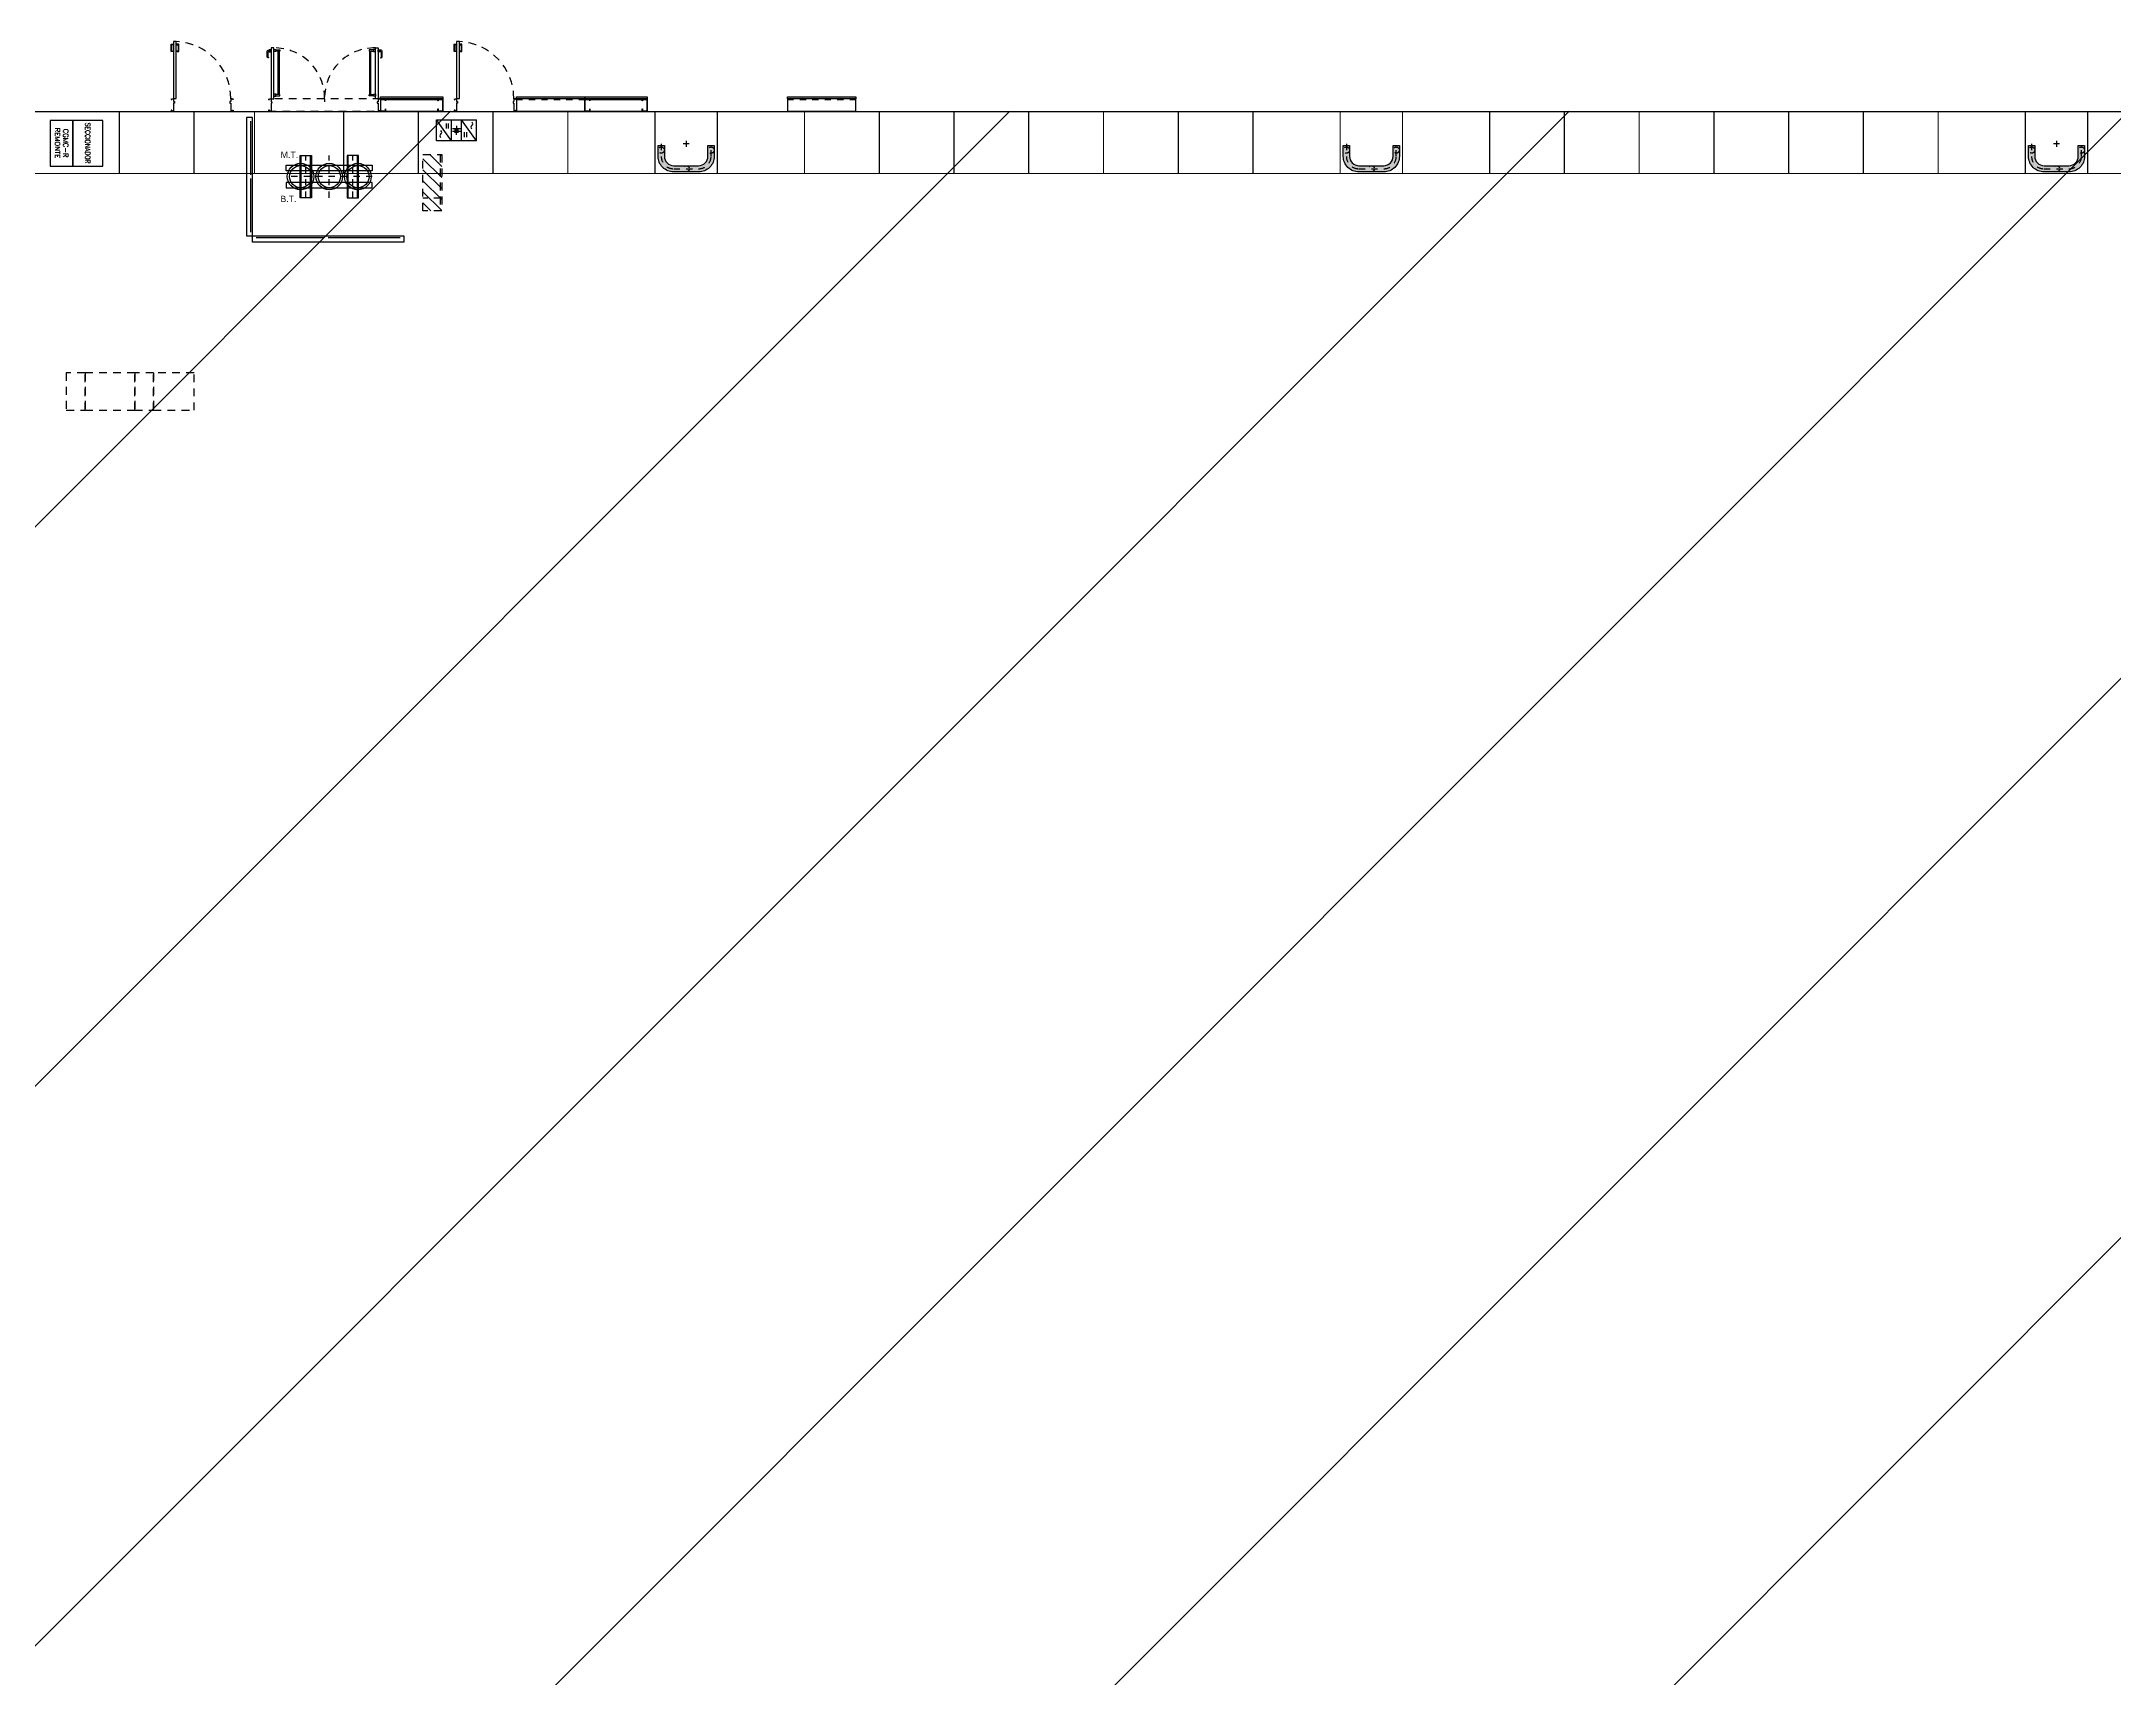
# Model space of a CAD drawing. Header units: millimetres. Extents: x 64 to 660, y 33 to 427.
# Drawn here: x 282.16 to 315.44, y 386.65 to 412.92 of the extents above; entities that cross this region are included whole.
import ezdxf

# ---------------------------------------------------------------- set-up
doc = ezdxf.new("R2010")
doc.units = ezdxf.units.MM
for name, pattern in [('CONTIN', [0]), ('DASHDOT', [1, 0.5, -0.25, 0, -0.25]), ('HIDDEN', [0.375, 0.25, -0.125]), ('HIDDEN2', [0.1875, 0.125, -0.0625])]:
    doc.linetypes.add(name, pattern=pattern)
for name, color, linetype in [('0-IE-CELDAS MT', 3, 'Continuous'), ('0-IE-INSTALACIONES EXISTENTES A READECUAR', 1, 'HIDDEN2'), ('0-IE-TRAFO', 251, 'Continuous'), ('0-IE-UPS', 1, 'Continuous'), ('A-CARP-01', 252, 'Continuous'), ('A-CARP-DEFENSAS', 37, 'Continuous'), ('A-PAV-JUNTA-CONTRACCION-02', 251, 'CONTIN'), ('A-PAV-JUNTA-DILATACION', 251, 'Continuous'), ('A-PAV-JUNTA-EXPANSION', 251, 'Continuous')]:
    doc.layers.add(name, color=color, linetype=linetype)
doc.layers.add('H-1', color=7, linetype='Continuous', lineweight=18, true_color=0xffffff)
doc.styles.add('ARIAL', font='arial.ttf')
doc.styles.add('ROMANS', font='ROMANS.shx')

# ---------------------------------------------------------------- blocks, each defined once
blk = doc.blocks.new('R-CGMC-R (REMONTE)')
blk.add_lwpolyline([(0, 0.365), (-0.735, 0.365), (-0.735, 0), (0, 0)], close=True)
at = {"insert": (-0.372771, 0.291578), "char_height": 0.08, "width": 0.58659, "attachment_point": 2, "style": 'ROMANS'}
blk.add_mtext('CGMC-R\\PREMONTE', dxfattribs=at)
blk = doc.blocks.new('R-SECCIONADOR')
blk.add_lwpolyline([(0.735, 0.48), (0, 0.48), (0, 0), (0.735, 0)], close=True)
at = {"insert": (0.362229, 0.279803), "char_height": 0.08, "width": 0.58659, "attachment_point": 2, "style": 'ROMANS'}
blk.add_mtext('{\\W0.8;SECCIONADOR}', dxfattribs=at)
blk = doc.blocks.new('*U13')
at = {"true_color": 0xf3e03b}
h = blk.add_hatch(color=53, dxfattribs=at)
h.dxf.hatch_style = 1
edge = h.paths.add_edge_path()
edge.add_line((-0.35, -0.025), (-0.35, -0.2))
edge.add_arc((-0.2, -0.2), 0.15, 180, 270)
edge.add_line((-0.2, -0.35), (0.2, -0.35))
edge.add_arc((0.2, -0.2), 0.15, 270, 360)
edge.add_line((0.35, -0.2), (0.35, -0.025))
edge.add_line((0.35, -0.025), (0.45, -0.025))
edge.add_line((0.45, -0.025), (0.45, -0.2))
edge.add_arc((0.2, -0.2), 0.25, -90, 0, ccw=False)
edge.add_line((0.2, -0.45), (-0.2, -0.45))
edge.add_arc((-0.2, -0.2), 0.25, 180, 270, ccw=False)
edge.add_line((-0.45, -0.2), (-0.45, -0.025))
edge.add_line((-0.45, -0.025), (-0.35, -0.025))
at = {"color": 253, "linetype": 'DASHDOT', "ltscale": 0.2}
for p, q in [((0.05, 0), (-0.05, 0)), ((0, 0.05), (0, -0.05))]:
    blk.add_line(p, q, dxfattribs=at)
blk.add_lwpolyline([(-0.4, 0), (-0.4, -0.2, 0.414214), (-0.2, -0.4), (0.2, -0.4, 0.414214), (0.4, -0.2), (0.4, 0)], format="xyb", dxfattribs=at)
blk.add_lwpolyline([(-0.35, -0.025), (-0.35, -0.2, 0.414214), (-0.2, -0.35), (0.2, -0.35, 0.414214), (0.35, -0.2), (0.35, -0.025), (0.45, -0.025), (0.45, -0.2, -0.414214), (0.2, -0.45), (-0.2, -0.45, -0.414214), (-0.45, -0.2), (-0.45, -0.025)], format="xyb", close=True)
at = {"color": 251, "linetype": 'HIDDEN', "ltscale": 0.1}
for centre in [(-0.4, -0.1), (0.4, -0.1), (0, -0.4)]:
    blk.add_circle(centre, 0.05, dxfattribs=at)
blk = doc.blocks.new('R-Trafo.Al.250kVA-1')
at = {"color": 0}
for p, q in [((-0.452541, -0.34), (-0.452541, 0.34)), ((-0.301557, -0.34), (-0.301557, 0.34)), ((0.301557, -0.34), (0.301557, 0.34)), ((0.452541, -0.34), (0.452541, 0.34))]:
    blk.add_line(p, q, dxfattribs=at)
at = {"color": 253, "linetype": 'DASHDOT', "ltscale": 0.2}
for p, q in [((-0.377049, -0.34), (-0.377049, 0.34)), ((0, -0.34), (0, 0.34)), ((0.377049, -0.34), (0.377049, 0.34)), ((0.69, 0), (-0.69, 0))]:
    blk.add_line(p, q, dxfattribs=at)
at = {"color": 0}
for points in [[(-0.467541, 0.34), (-0.286557, 0.34), (-0.286557, -0.34), (-0.467541, -0.34)], [(0.467541, 0.34), (0.286557, 0.34), (0.286557, -0.34), (0.467541, -0.34)], [(-0.69, 0.092196), (-0.69, 0.182688), (0.69, 0.182688), (0.69, 0.092196)], [(-0.69, -0.092196), (-0.69, -0.182688), (0.69, -0.182688), (0.69, -0.092196)]]:
    blk.add_lwpolyline(points, close=True, dxfattribs=at)
for centre, radius in [((-0.46, 0), 0.21341), ((-0.46, 0), 0.17841), ((0, 0), 0.21341), ((0, 0), 0.17841), ((0.46, 0), 0.21341), ((0.46, 0), 0.17841)]:
    blk.add_circle(centre, radius, dxfattribs=at)
blk = doc.blocks.new('*U97')
at = {"color": 251, "linetype": 'HIDDEN', "ltscale": 0.5}
for p, q in [((0, 0.2), (-1.8, 0.2)), ((-1.8, 0), (0, 0))]:
    blk.add_line(p, q, dxfattribs=at)
at = {"color": 254}
blk.add_line((-0.9, 0), (-0.9, 0.05), dxfattribs=at)
at = {"linetype": 'ByBlock'}
for points in [[(-1.8, 0), (-1.8, 0.015), (-1.785, 0.015), (-1.785, 0), (-1.76, 0), (-1.76, 0.05), (-1.745, 0.05), (-1.745, 0.07), (-1.76, 0.07), (-1.76, 0.2), (-1.785, 0.2), (-1.785, 0.185), (-1.8, 0.185), (-1.8, 0.2)], [(0, 0), (0, 0.015), (-0.015, 0.015), (-0.015, 0), (-0.04, 0), (-0.04, 0.05), (-0.055, 0.05), (-0.055, 0.07), (-0.04, 0.07), (-0.04, 0.2), (-0.015, 0.2), (-0.015, 0.185), (0, 0.185), (0, 0.2)]]:
    blk.add_lwpolyline(points, dxfattribs=at)
for points in [[(-1.715, 0), (-1.715, -0.815), (-1.76, -0.815), (-1.76, 0)], [(-0.085, 0), (-0.085, -0.815), (-0.04, -0.815), (-0.04, 0)]]:
    blk.add_lwpolyline(points, close=True, dxfattribs=at)
at = {"color": 251, "linetype": 'HIDDEN', "ltscale": 0.5}
for centre, start, end in [((-1.703158, -0.011856), 269.089931, 0.84572), ((-0.096842, -0.011856), 179.15428, 270.910069)]:
    blk.add_arc(centre, 0.803246, start, end, dxfattribs=at)
at = {"layer": 'A-CARP-01', "ltscale": 0.02}
for p, q in [((-1.645139, -0.064999, 0.000093), (-1.645139, -0.763972, -0.001847)), ((-1.623878, -0.064999, 0.000093), (-1.623878, -0.763972, -0.001847)), ((-0.176122, -0.064999, 0.000093), (-0.176122, -0.763972, -0.001847)), ((-0.154861, -0.064999, 0.000093), (-0.154861, -0.763972, -0.001847))]:
    blk.add_line(p, q, dxfattribs=at)
for points in [[(-1.683, -0.040986), (-1.683, -0.069986, -0.414214), (-1.6845, -0.071486), (-1.6845, -0.071486), (-1.715, -0.071486), (-1.715, -0.039486), (-1.6845, -0.039486, -0.414214)], [(-0.117, -0.040986), (-0.117, -0.069986, 0.414214), (-0.1155, -0.071486), (-0.1155, -0.071486), (-0.085, -0.071486), (-0.085, -0.039486), (-0.1155, -0.039486, 0.414214)], [(-1.683, -0.787986), (-1.683, -0.758986, 0.414214), (-1.6845, -0.757486), (-1.6845, -0.757486), (-1.715, -0.757486), (-1.715, -0.789486), (-1.6845, -0.789486, 0.414214)], [(-0.117, -0.787986), (-0.117, -0.758986, -0.414214), (-0.1155, -0.757486), (-0.1155, -0.757486), (-0.085, -0.757486), (-0.085, -0.789486), (-0.1155, -0.789486, -0.414214)]]:
    blk.add_lwpolyline(points, format="xyb", close=True, dxfattribs=at)
for points in [[(-1.683, -0.045972), (-1.6195, -0.045972, -0.414214), (-1.618, -0.047472), (-1.618, -0.063499, -0.414214), (-1.6195, -0.064999), (-1.683, -0.064999)], [(-0.117, -0.045972), (-0.1805, -0.045972, 0.414214), (-0.182, -0.047472), (-0.182, -0.063499, 0.414214), (-0.1805, -0.064999), (-0.117, -0.064999)], [(-1.683, -0.782999), (-1.6195, -0.782999, 0.414214), (-1.618, -0.781499), (-1.618, -0.765472, 0.414214), (-1.6195, -0.763972), (-1.683, -0.763972)], [(-0.117, -0.782999), (-0.1805, -0.782999, -0.414214), (-0.182, -0.781499), (-0.182, -0.765472, -0.414214), (-0.1805, -0.763972), (-0.117, -0.763972)]]:
    blk.add_lwpolyline(points, format="xyb", dxfattribs=at)
at = {"layer": 'A-CARP-01', "color": 1, "elevation": -0.000002}
for points in [[(-1.804603, -0.664632, 1), (-1.807589, -0.653121, 0.341699), (-1.822433, -0.672306), (-1.822433, -0.761897, 0.349248), (-1.807069, -0.781209), (-1.792207, -0.784639), (-1.792207, -0.754333), (-1.797146, -0.755009, -0.430392), (-1.810541, -0.741247), (-1.810541, -0.672306, -0.341699)], [(0.004603, -0.664632, -1), (0.007589, -0.653121, -0.341699), (0.022433, -0.672306), (0.022433, -0.761897, -0.349248), (0.007069, -0.781209), (-0.007793, -0.784639), (-0.007793, -0.754333), (-0.002854, -0.755009, 0.430392), (0.010541, -0.741247), (0.010541, -0.672306, 0.341699)], [(-1.791216, -0.754197), (-1.780154, -0.752684, -0.033997), (-1.779483, -0.752638), (-1.76, -0.752638), (-1.76, -0.786332), (-1.779483, -0.786332, -0.033997), (-1.780154, -0.786287), (-1.791216, -0.784773)], [(-1.791216, -0.754198), (-1.780154, -0.752685, -0.033997), (-1.779483, -0.752639), (-1.76, -0.752639), (-1.76, -0.786333), (-1.779483, -0.786333, -0.033997), (-1.780154, -0.786287), (-1.791216, -0.784774)], [(-0.008784, -0.754198), (-0.019846, -0.752685, 0.033997), (-0.020517, -0.752639), (-0.04, -0.752639), (-0.04, -0.786333), (-0.020517, -0.786333, 0.033997), (-0.019846, -0.786287), (-0.008784, -0.784774)]]:
    blk.add_lwpolyline(points, format="xyb", close=True, dxfattribs=at)
for points in [[(-1.774865, -0.786332, -0.414214), (-1.77982, -0.781377), (-1.77982, -0.757593, -0.414214), (-1.774865, -0.752638)], [(-1.774865, -0.786333, -0.414214), (-1.77982, -0.781378), (-1.77982, -0.757594, -0.414214), (-1.774865, -0.752639)], [(-0.025135, -0.786333, 0.414214), (-0.02018, -0.781378), (-0.02018, -0.757594, 0.414214), (-0.025135, -0.752639)]]:
    blk.add_lwpolyline(points, format="xyb", dxfattribs=at)
blk = doc.blocks.new('NAVE-MURO-TRAMO-110-TRASLUCIDO-01-PL')
h = blk.add_hatch(color=252)
h.dxf.hatch_style = 1
h.paths.add_polyline_path([(1.1, 0.03), (1.1, 0), (0, 0), (0, 0.03)])
blk.add_lwpolyline([(1.1, 0.03), (1.1, 0), (0, 0), (0, 0.03)], close=True)
blk.add_lwpolyline([(0, 0), (0, -0.2), (1.1, -0.2), (1.1, 0)])
at = {"linetype": 'HIDDEN', "ltscale": 0.25}
blk.add_lwpolyline([(0, -0.015), (1.1, -0.015)], dxfattribs=at)
blk = doc.blocks.new('NAVE-MURO-TRAMO-01-PL')
blk.add_hatch(color=252).paths.add_polyline_path([(0, 0.03), (0, 0), (1, 0), (1, 0.03)])
h = blk.add_hatch(color=252)
edge = h.paths.add_edge_path()
edge.add_line((0.0736, -0.1975), (0.0064, -0.1975))
edge.add_arc((0.0064, -0.1936), 0.0039, 180, 270, ccw=False)
edge.add_line((0.0025, -0.1936), (0.0025, -0.0064))
edge.add_arc((0.0064, -0.0064), 0.0039, 90, 180, ccw=False)
edge.add_line((0.0064, -0.0025), (0.0736, -0.0025))
edge.add_arc((0.0736, -0.0064), 0.0039, 0, 90, ccw=False)
edge.add_line((0.0775, -0.0064), (0.0775, -0.035))
edge.add_line((0.0775, -0.035), (0.08, -0.035))
edge.add_line((0.08, -0.035), (0.08, -0.0064))
edge.add_arc((0.0736, -0.0064), 0.0064, 360, 450)
edge.add_line((0.0736, 0), (0.0064, 0))
edge.add_arc((0.0064, -0.0064), 0.0064, 90, 180)
edge.add_line((0, -0.0064), (0, -0.1936))
edge.add_arc((0.0064, -0.1936), 0.0064, 180, 270)
edge.add_line((0.0064, -0.2), (0.0736, -0.2))
edge.add_arc((0.0736, -0.1936), 0.0064, 270, 360)
edge.add_line((0.08, -0.1936), (0.08, -0.165))
edge.add_line((0.08, -0.165), (0.0775, -0.165))
edge.add_line((0.0775, -0.165), (0.0775, -0.1936))
edge.add_arc((0.0736, -0.1936), 0.0039, -90, 0, ccw=False)
h = blk.add_hatch(color=252)
edge = h.paths.add_edge_path()
edge.add_line((0.9264, -0.1975), (0.9936, -0.1975))
edge.add_arc((0.9936, -0.1936), 0.0039, 270, 360)
edge.add_line((0.9975, -0.1936), (0.9975, -0.0064))
edge.add_arc((0.9936, -0.0064), 0.0039, 360, 450)
edge.add_line((0.9936, -0.0025), (0.9264, -0.0025))
edge.add_arc((0.9264, -0.0064), 0.0039, 90, 180)
edge.add_line((0.9225, -0.0064), (0.9225, -0.035))
edge.add_line((0.9225, -0.035), (0.92, -0.035))
edge.add_line((0.92, -0.035), (0.92, -0.0064))
edge.add_arc((0.9264, -0.0064), 0.0064, 90, 180, ccw=False)
edge.add_line((0.9264, 0), (0.9936, 0))
edge.add_arc((0.9936, -0.0064), 0.0064, 0, 90, ccw=False)
edge.add_line((1, -0.0064), (1, -0.1936))
edge.add_arc((0.9936, -0.1936), 0.0064, -90, 0, ccw=False)
edge.add_line((0.9936, -0.2), (0.9264, -0.2))
edge.add_arc((0.9264, -0.1936), 0.0064, 180, 270, ccw=False)
edge.add_line((0.92, -0.1936), (0.92, -0.165))
edge.add_line((0.92, -0.165), (0.9225, -0.165))
edge.add_line((0.9225, -0.165), (0.9225, -0.1936))
edge.add_arc((0.9264, -0.1936), 0.0039, 180, 270)
for points in [[(0, 0.03), (1, 0.03)], [(1, 0.03), (1, 0), (0, 0), (0, 0.03)], [(0, 0), (0, -0.2), (1, -0.2), (1, 0)], [(0, -0.015), (1, -0.015)]]:
    blk.add_lwpolyline(points)
for points in [[(0.0736, -0.1975), (0.0064, -0.1975, -0.414214), (0.0025, -0.1936), (0.0025, -0.0064, -0.414214), (0.0064, -0.0025), (0.0736, -0.0025, -0.414214), (0.0775, -0.0064), (0.0775, -0.035), (0.08, -0.035), (0.08, -0.0064, 0.414214), (0.0736, 0), (0.0064, 0, 0.414214), (0, -0.0064), (0, -0.1936, 0.414214), (0.0064, -0.2), (0.0736, -0.2, 0.414214), (0.08, -0.1936), (0.08, -0.165), (0.0775, -0.165), (0.0775, -0.1936, -0.414214)], [(0.9264, -0.1975), (0.9936, -0.1975, 0.414214), (0.9975, -0.1936), (0.9975, -0.0064, 0.414214), (0.9936, -0.0025), (0.9264, -0.0025, 0.414214), (0.9225, -0.0064), (0.9225, -0.035), (0.92, -0.035), (0.92, -0.0064, -0.414214), (0.9264, 0), (0.9936, 0, -0.414214), (1, -0.0064), (1, -0.1936, -0.414214), (0.9936, -0.2), (0.9264, -0.2, -0.414214), (0.92, -0.1936), (0.92, -0.165), (0.9225, -0.165), (0.9225, -0.1936, 0.414214)]]:
    blk.add_lwpolyline(points, format="xyb", close=True)
blk = doc.blocks.new('0-EE02-TGBT.Lo.3')
for points in [[(0, 2.05), (0, 1.4), (0.6, 1.4), (0.6, 2.05)], [(0, 1.4), (0, 1.1), (0.6, 1.1), (0.6, 1.4)], [(0, 1.1), (0, 0.3), (0.6, 0.3), (0.6, 1.1)], [(0, 0.3), (0, 0), (0.6, 0), (0.6, 0.3)]]:
    blk.add_lwpolyline(points, close=True)
blk = doc.blocks.new('PL-EE01-PR-BaseC9-r0$0$R-TS-SET')
h = blk.add_hatch()
h.set_pattern_fill('ANSI31', color=256)
h.set_pattern_definition([(45, (0, 0), (-0.088388, 0.088388), [])])
h.paths.add_polyline_path([(0.7, 0), (0.9, 0), (0.9, 0.273), (0.7, 0.273)])
h.paths.add_polyline_path([(0, 0.273), (0, 0), (0.7, 0), (0.7, 0.273)])
h.paths.add_polyline_path([(0.7, 0.3), (0.7, 0.273), (0.9, 0.273), (0.9, 0.3)])
h.paths.add_polyline_path([(0, 0.3), (0, 0.273), (0.7, 0.273), (0.7, 0.3)])
for p, q in [((0, 0), (0, 0.3)), ((0, 0.3), (0.9, 0.3)), ((0, 0.273), (0.9, 0.273)), ((0.9, 0), (0, 0)), ((0.7, 0.3), (0.7, 0)), ((0.9, 0.3), (0.9, 0))]:
    blk.add_line(p, q)
blk = doc.blocks.new('R-UPS-CON BATERIA')
for p, q in [((0, 0), (0, 0.449382)), ((0, 0.449382), (0.321093, 0.449382)), ((0.321093, 0), (0, 0.449382)), ((0.321093, 0), (0, 0.449382)), ((0.321093, 0.449382), (0.53447, 0.449382)), ((0.321093, 0), (0.321093, 0.449382)), ((0.53447, 0.449382), (0.855563, 0.449382)), ((0.53447, 0), (0.53447, 0.449382)), ((0.855563, 0), (0.53447, 0.449382)), ((0.855563, 0), (0.53447, 0.449382)), ((0.855563, 0), (0.855563, 0.449382)), ((0.321093, 0), (0, 0)), ((0.208391, 0.260173), (0.208391, 0.369587)), ((0.208391, 0.260173), (0.208391, 0.369587)), ((0.257176, 0.260173), (0.257176, 0.369587)), ((0.257176, 0.260173), (0.257176, 0.369587)), ((0.53447, 0), (0.321093, 0)), ((0.339154, 0.260601), (0.513325, 0.260601)), ((0.339154, 0.207631), (0.513325, 0.207631)), ((0.38539, 0.234308), (0.46709, 0.234308)), ((0.38539, 0.181823), (0.46709, 0.181823)), ((0.42624, 0.317315), (0.42624, 0.260601)), ((0.42624, 0.125109), (0.42624, 0.181823)), ((0.855563, 0), (0.53447, 0)), ((0.597612, 0.075674), (0.597612, 0.185088)), ((0.597612, 0.075674), (0.597612, 0.185088)), ((0.646396, 0.075674), (0.646396, 0.185088)), ((0.646396, 0.075674), (0.646396, 0.185088))]:
    blk.add_line(p, q)
for centre, radius, start, end in [((0.114435, 0.10827), 0.041942, 120.487478, 239.512522), ((0.114435, 0.10827), 0.041942, 120.487478, 239.512522), ((0.071837, 0.180556), 0.041962, 300.533269, 59.466731), ((0.071837, 0.180556), 0.041962, 300.533269, 59.466731), ((0.776158, 0.290593), 0.041942, 120.487478, 239.512522), ((0.776158, 0.290593), 0.041942, 120.487478, 239.512522), ((0.73356, 0.362879), 0.041962, 300.533269, 59.466731), ((0.73356, 0.362879), 0.041962, 300.533269, 59.466731)]:
    blk.add_arc(centre, radius, start, end)
blk = doc.blocks.new('A$C6EB01B6C')
at = {"layer": '0-IE-INSTALACIONES EXISTENTES A READECUAR', "rotation": 270}
for name, p in [('PL-EE01-PR-BaseC9-r0$0$R-TS-SET', (0.03, 4.103009)), ('0-EE02-TGBT.Lo.3', (-5.69616, 0.6))]:
    blk.add_blockref(name, p, dxfattribs=at)
at = {"layer": '0-IE-UPS', "xscale": 0.75, "yscale": 0.75, "zscale": 0.75}
blk.add_blockref('R-UPS-CON BATERIA', (0.248451, 4.325026), dxfattribs=at)
blk = doc.blocks.new('*U107')
at = {"color": 1, "elevation": -0.000002}
for points in [[(0.04, 0.863049), (0.011, 0.863049, 0.414214), (0.01, 0.862049), (0.01, 0.766197, 0.414214), (0.011, 0.765197), (0.024375, 0.765197, -1), (0.024375, 0.755197), (0.005, 0.755197, -0.414214), (0, 0.760197), (0, 0.868049, -0.414214), (0.005, 0.873049), (0.04, 0.873049)], [(0.085, 0.863049), (0.114, 0.863049, -0.414214), (0.115, 0.862049), (0.115, 0.766197, -0.414214), (0.114, 0.765197), (0.100625, 0.765197, 1), (0.100625, 0.755197), (0.12, 0.755197, 0.414214), (0.125, 0.760197), (0.125, 0.868049, 0.414214), (0.12, 0.873049), (0.085, 0.873049)]]:
    blk.add_lwpolyline(points, format="xyb", close=True, dxfattribs=at)
at = {"linetype": 'ByBlock'}
blk.add_lwpolyline([(0.085, 0.002), (0.085, 0.918049), (0.04, 0.918049), (0.04, 0.002)], close=True, dxfattribs=at)
for points in [[(0, 0), (0, -0.015), (0.015, -0.015), (0.015, 0), (0.04, 0), (0.04, -0.047), (0.055, -0.047), (0.055, -0.072), (0.04, -0.072), (0.04, -0.2), (0.015, -0.2), (0.015, -0.185), (0, -0.185), (0, -0.2)], [(1, 0), (1, -0.015), (0.985, -0.015), (0.985, 0), (0.96, 0), (0.96, -0.047), (0.945, -0.047), (0.945, -0.072), (0.96, -0.072), (0.96, -0.2), (0.985, -0.2), (0.985, -0.185), (1, -0.185), (1, -0.2)]]:
    blk.add_lwpolyline(points, dxfattribs=at)
at = {"color": 1}
for centre, start, end in [((0.058974, 0.868049, -0.000002), 141.671212, 168.069536), ((0.058974, 0.868049, -0.000002), 191.930464, 218.328788), ((0.066026, 0.868049, -0.000002), 11.930464, 38.328788), ((0.066026, 0.868049, -0.000002), 321.671212, 348.069536)]:
    blk.add_arc(centre, 0.024187, start, end, dxfattribs=at)
at = {"color": 251, "linetype": 'HIDDEN', "ltscale": 0.5}
blk.add_arc((0.041537, 0.000615), 0.918464, 359.961665, 87.287641, dxfattribs=at)
blk = doc.blocks.new('*U109')
at = {"color": 1, "elevation": -0.000002}
for points in [[(0.04, 0.863049), (0.011, 0.863049, 0.414214), (0.01, 0.862049), (0.01, 0.766197, 0.414214), (0.011, 0.765197), (0.024375, 0.765197, -1), (0.024375, 0.755197), (0.005, 0.755197, -0.414214), (0, 0.760197), (0, 0.868049, -0.414214), (0.005, 0.873049), (0.04, 0.873049)], [(0.085, 0.863049), (0.114, 0.863049, -0.414214), (0.115, 0.862049), (0.115, 0.766197, -0.414214), (0.114, 0.765197), (0.100625, 0.765197, 1), (0.100625, 0.755197), (0.12, 0.755197, 0.414214), (0.125, 0.760197), (0.125, 0.868049, 0.414214), (0.12, 0.873049), (0.085, 0.873049)]]:
    blk.add_lwpolyline(points, format="xyb", close=True, dxfattribs=at)
at = {"linetype": 'ByBlock'}
blk.add_lwpolyline([(0.085, 0.002), (0.085, 0.918049), (0.04, 0.918049), (0.04, 0.002)], close=True, dxfattribs=at)
for points in [[(0, 0), (0, -0.015), (0.015, -0.015), (0.015, 0), (0.04, 0), (0.04, -0.047), (0.055, -0.047), (0.055, -0.072), (0.04, -0.072), (0.04, -0.2), (0.015, -0.2), (0.015, -0.185), (0, -0.185), (0, -0.2)], [(1, 0), (1, -0.015), (0.985, -0.015), (0.985, 0), (0.96, 0), (0.96, -0.047), (0.945, -0.047), (0.945, -0.072), (0.96, -0.072), (0.96, -0.2), (0.985, -0.2), (0.985, -0.185), (1, -0.185), (1, -0.2)]]:
    blk.add_lwpolyline(points, dxfattribs=at)
at = {"color": 1}
for centre, start, end in [((0.058974, 0.868049, -0.000002), 141.671212, 168.069536), ((0.058974, 0.868049, -0.000002), 191.930464, 218.328788), ((0.066026, 0.868049, -0.000002), 11.930464, 38.328788), ((0.066026, 0.868049, -0.000002), 321.671212, 348.069536)]:
    blk.add_arc(centre, 0.024187, start, end, dxfattribs=at)
at = {"color": 251, "linetype": 'HIDDEN', "ltscale": 0.5}
blk.add_arc((0.041537, 0.000615), 0.918464, 359.961665, 87.287641, dxfattribs=at)

msp = doc.modelspace()

# ---------------------------------------------------------------- hatches: boundary and pattern name
at = {"true_color": 0xf3e03b}
h = msp.add_hatch(color=53, dxfattribs=at)
h.dxf.hatch_style = 1
edge = h.paths.add_edge_path()
edge.add_line((303.163, 411.251), (303.163, 411.076))
edge.add_arc((303.313, 411.076), 0.15, 180, 270)
edge.add_line((303.313, 410.926), (303.713, 410.926))
edge.add_arc((303.713, 411.076), 0.15, 270, 360)
edge.add_line((303.863, 411.076), (303.863, 411.251))
edge.add_line((303.863, 411.251), (303.963, 411.251))
edge.add_line((303.963, 411.251), (303.963, 411.076))
edge.add_arc((303.713, 411.076), 0.25, -90, 0, ccw=False)
edge.add_line((303.713, 410.826), (303.313, 410.826))
edge.add_arc((303.313, 411.076), 0.25, 180, 270, ccw=False)
edge.add_line((303.063, 411.076), (303.063, 411.251))
edge.add_line((303.063, 411.251), (303.163, 411.251))
at = {"layer": 'H-1'}
h = msp.add_hatch(dxfattribs=at)
h.set_pattern_fill('ANSI31', color=253, scale=2)
h.set_pattern_definition([(45, (-4639.8004, -1418.538), (-4.490128, 4.490128), [])])
h.paths.add_polyline_path([(248.025, 411.801), (193.113, 411.801), (193.113, 282.207), (248.025, 282.207)])
h.paths.add_polyline_path([(313.397, 411.801), (248.025, 411.801), (248.025, 282.207), (313.397, 282.207)])
h.paths.add_polyline_path([(391.92, 411.801), (313.397, 411.801), (313.397, 282.207), (391.92, 282.207)])

# ---------------------------------------------------------------- linework, layer by layer
msp.add_lwpolyline([(303.163, 411.251), (303.163, 411.076, 0.414214), (303.313, 410.926), (303.713, 410.926, 0.414214), (303.863, 411.076), (303.863, 411.251), (303.963, 411.251), (303.963, 411.076, -0.414214), (303.713, 410.826), (303.313, 410.826, -0.414214), (303.063, 411.076), (303.063, 411.251)], format="xyb", close=True)
at = {"color": 253, "linetype": 'DASHDOT', "ltscale": 0.2}
msp.add_lwpolyline([(303.113, 411.276), (303.113, 411.076, 0.414214), (303.313, 410.876), (303.713, 410.876, 0.414214), (303.913, 411.076), (303.913, 411.276)], format="xyb", dxfattribs=at)
at = {"linetype": 'DASHDOT', "ltscale": 0.2}
msp.add_lwpolyline([(303.113, 411.276), (303.113, 411.076, 0.414214), (303.313, 410.876), (303.713, 410.876, 0.414214), (303.913, 411.076), (303.913, 411.276)], format="xyb", dxfattribs=at)
at = {"color": 251, "linetype": 'HIDDEN', "ltscale": 0.1}
for centre in [(303.113, 411.176), (303.913, 411.176), (303.513, 410.876)]:
    msp.add_circle(centre, 0.05, dxfattribs=at)
at = {"linetype": 'HIDDEN', "ltscale": 0.1}
for centre in [(303.113, 411.176), (303.913, 411.176), (303.513, 410.876)]:
    msp.add_circle(centre, 0.05, dxfattribs=at)
at = {"layer": 'A-CARP-01'}
for p, q in [((285.522, 410.781), (285.522, 411.641)), ((285.522, 409.861), (285.522, 410.721)), ((285.612, 409.771), (286.703, 409.771)), ((286.763, 409.771), (287.923, 409.771))]:
    msp.add_line(p, q, dxfattribs=at)
for points in [[(285.452, 411.701), (285.452, 409.801), (285.552, 409.801), (285.552, 411.701)], [(285.549, 410.784), (285.549, 411.638), (285.544, 411.638), (285.544, 410.784)], [(285.549, 409.864), (285.549, 410.718), (285.544, 410.718), (285.544, 409.864)], [(287.983, 409.701), (285.552, 409.701), (285.552, 409.801), (287.983, 409.801)], [(285.615, 409.798), (286.7, 409.798), (286.7, 409.793), (285.615, 409.793)], [(286.766, 409.798), (287.92, 409.798), (287.92, 409.793), (286.766, 409.793)]]:
    msp.add_lwpolyline(points, close=True, dxfattribs=at)
at = {"layer": 'A-PAV-JUNTA-CONTRACCION-02', "const_width": 0.02}
for points in [[(283.413, 411.791), (283.413, 410.801)], [(284.613, 411.791), (284.613, 410.801)], [(285.583, 411.791), (285.583, 410.801)], [(287.013, 411.791), (287.013, 410.801)], [(288.213, 411.791), (288.213, 410.801)], [(289.413, 411.791), (289.413, 410.801)], [(290.613, 411.791), (290.613, 410.801)], [(294.413, 411.791), (294.413, 410.801)], [(295.613, 411.791), (295.613, 410.801)], [(296.813, 411.791), (296.813, 410.801)], [(298.013, 411.791), (298.013, 410.801)], [(299.213, 411.791), (299.213, 410.801)], [(300.413, 411.791), (300.413, 410.801)], [(301.613, 411.791), (301.613, 410.801)], [(305.413, 411.791), (305.413, 410.801)], [(306.613, 411.791), (306.613, 410.801)], [(307.813, 411.791), (307.813, 410.801)], [(309.013, 411.791), (309.013, 410.801)], [(310.213, 411.791), (310.213, 410.801)], [(311.413, 411.791), (311.413, 410.801)], [(312.613, 411.791), (312.613, 410.801)]]:
    msp.add_lwpolyline(points, dxfattribs=at)
at = {"layer": 'A-PAV-JUNTA-DILATACION', "const_width": 0.02}
msp.add_lwpolyline([(194.113, 410.801), (390.938, 410.801)], dxfattribs=at)
at = {"layer": 'A-PAV-JUNTA-EXPANSION', "const_width": 0.02}
for points in [[(193.123, 282.211), (391.903, 282.211), (391.903, 411.791), (193.123, 411.791)], [(293.013, 410.801), (292.013, 410.801), (292.013, 411.791), (293.013, 411.791)], [(304.013, 410.801), (303.013, 410.801), (303.013, 411.791), (304.013, 411.791)], [(315.013, 410.801), (314.013, 410.801), (314.013, 411.791), (315.013, 411.791)]]:
    msp.add_lwpolyline(points, close=True, dxfattribs=at)

# ---------------------------------------------------------------- block references
at = {"extrusion": (0, 0, -1), "xscale": -1, "zscale": -1, "rotation": 1e-06}
for name, p in [('*U107', (-284.243, 412.001)), ('*U109', (-288.788, 412.001))]:
    msp.add_blockref(name, p, dxfattribs=at)
at = {"rotation": 180}
msp.add_blockref('*U97', (285.808, 412.001), dxfattribs=at)
for name, p in [('NAVE-MURO-TRAMO-01-PL', (287.608, 412.001)), ('NAVE-MURO-TRAMO-110-TRASLUCIDO-01-PL', (289.788, 412.001)), ('NAVE-MURO-TRAMO-01-PL', (290.888, 412.001)), ('NAVE-MURO-TRAMO-110-TRASLUCIDO-01-PL', (294.138, 412.001))]:
    msp.add_blockref(name, p)
at = {"layer": '0-IE-CELDAS MT', "rotation": 270}
for name, p in [('R-CGMC-R (REMONTE)', (282.302, 410.916)), ('R-SECCIONADOR', (282.667, 411.651))]:
    msp.add_blockref(name, p, dxfattribs=at)
at = {"layer": '0-IE-TRAFO'}
for name, p in [('A$C6EB01B6C', (288.258, 407.001)), ('R-Trafo.Al.250kVA-1', (286.783, 410.751))]:
    msp.add_blockref(name, p, dxfattribs=at)
at = {"layer": 'A-CARP-DEFENSAS'}
for p in [(292.513, 411.276), (314.513, 411.276)]:
    msp.add_blockref('*U13', p, dxfattribs=at)

# ---------------------------------------------------------------- texts
at = {"layer": '0-IE-TRAFO', "style": 'ARIAL'}
for s, p in [('M.T.', (286.004, 411.051, 0)), ('B.T.', (286, 410.343, 0))]:
    msp.add_text(s, height=0.1, dxfattribs=at).set_placement(p)

doc.saveas('drawing.dxf')
